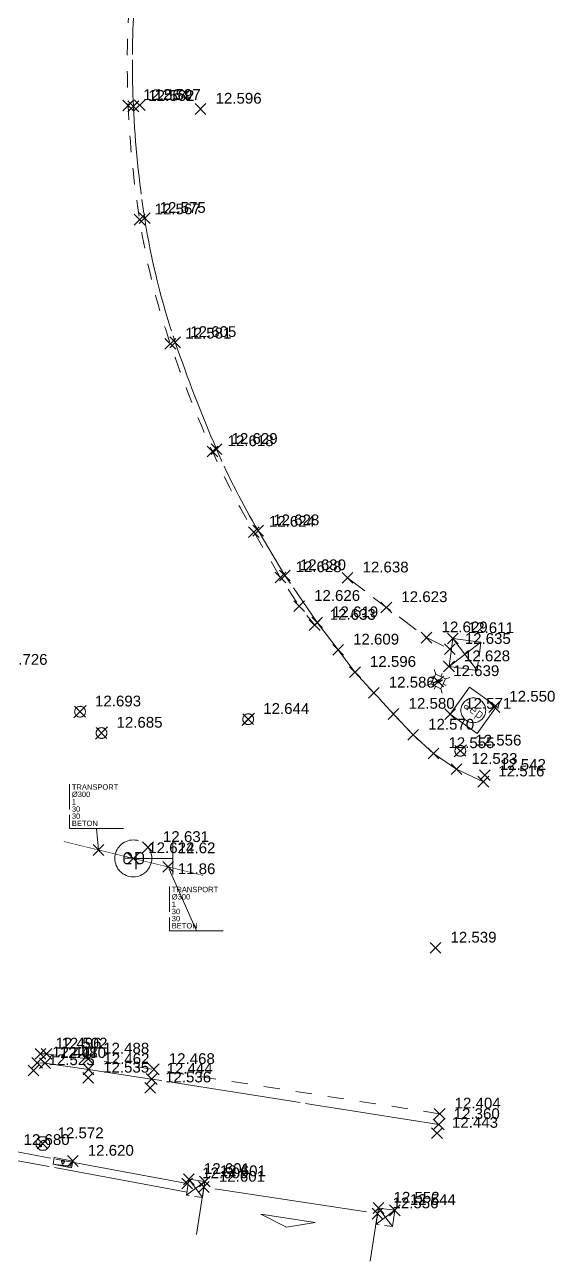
# Model space of a CAD drawing. Header units: metres. Extents: x 1224602 to 1224842, y 7187490 to 7187733.
# Drawn here: x 1224638.66 to 1224648.5, y 7187489.7 to 7187512.64 of the extents above; entities that cross this region are included whole.
import ezdxf
from ezdxf.enums import TextEntityAlignment as Align

# ---------------------------------------------------------------- set-up
doc = ezdxf.new("R2010")
doc.units = ezdxf.units.M
doc.header["$PDMODE"] = 3
doc.header["$PDSIZE"] = 0.1
for name, pattern in [('LL_0822', [2.5, 2.5, 0]), ('LL_0829', [0.6, 0.3, -0.3]), ('SL_1146', [2.5, 2.5, 0]), ('Socle_Continu', [2.5, 2.5, 0]), ('TL_1182', [0.6, 0.4, -0.2])]:
    doc.linetypes.add(name, pattern=pattern)
for name, color, linetype, lineweight in [('CLOTU_SCS', 212, 'Socle_Continu', 13), ('EAUPO_SCS', 140, 'Socle_Continu', 13), ('ELECT_SCS', 1, 'Socle_Continu', 13), ('GAZFL_SCS', 40, 'Socle_Continu', 13), ('JARDI_SCS', 82, 'Socle_Continu', 13), ('SIGTA_SCI', 7, 'Socle_Continu', 13), ('SIGTO_SCI', 255, 'Socle_Continu', 13), ('TELEC_SCS', 3, 'Socle_Continu', 13), ('VOIRI_SCS', 7, 'Socle_Continu', 13)]:
    doc.layers.add(name, color=color, linetype=linetype, lineweight=lineweight)
for name, color, linetype, lineweight, true_color in [('EAUPL_PSI', 5, 'Socle_Continu', 13, 0x0000ff), ('EAUPL_SCI', 5, 'Socle_Continu', 13, 0x0000ff), ('EAUPL_SCS', 5, 'Socle_Continu', 13, 0x0000ff), ('EAUPL_SCT', 5, 'Socle_Continu', 13, 0x0000ff)]:
    doc.layers.add(name, color=color, linetype=linetype, lineweight=lineweight, true_color=true_color)
doc.styles.add('Reseaux', font='arial.ttf')
doc.styles.get("Standard").update_dxf_attribs({"font": 'arial.ttf'})
doc.linetypes.add('BL_0101', pattern='A,3,-0.2,0.2,-0.381,["ep",Standard,S=0.254,R=0,X=-0.2,Y=-0.1],-0.381,0.2,-0.2', length=4.562)

# ---------------------------------------------------------------- blocks, each defined once
blk = doc.blocks.new('YP_1521')
at = {"layer": 'SIGTO_SCI', "color": 7, "linetype": 'Socle_Continu'}
blk.add_point((0, 0), dxfattribs=at)
at = {"layer": 'SIGTA_SCI', "linetype": 'Socle_Continu'}
blk.add_attdef('ALT', (0.278, 0.099), '', height=0.2, dxfattribs=at)
at = {"layer": 'SIGTA_SCI', "linetype": 'Socle_Continu', "flags": 9}
blk.add_attdef('CALQUE_ALT', (1.69, -1.18), '', height=0.2, dxfattribs=at)
at = {"layer": 'SIGTO_SCI', "linetype": 'Socle_Continu', "flags": 9}
for tag, p in [('ID', (1.69, 0.105)), ('NATURE', (1.69, -0.216)), ('FAMILLE', (1.69, -0.538)), ('CALQUE', (1.69, -0.859)), ('PCRS', (1.69, -1.823))]:
    blk.add_attdef(tag, p, '', height=0.2, dxfattribs=at)
blk = doc.blocks.new('AP_0001')
at = {"layer": 'EAUPO_SCS', "linetype": 'Socle_Continu'}
blk.add_line((0.113, 0.113), (-0.113, -0.113), dxfattribs=at)
blk.add_circle((0, 0), 0.1, dxfattribs=at)
at = {"layer": 'EAUPO_SCS', "linetype": 'Socle_Continu', "flags": 9}
for tag, p in [('ID', (0.809, 0.507)), ('NATURE', (0.809, 0.186)), ('FAMILLE', (0.809, -0.135)), ('CALQUE', (0.809, -0.456)), ('PCRS', (0.809, -0.778))]:
    blk.add_attdef(tag, p, '', height=0.2, dxfattribs=at)
blk = doc.blocks.new('SP_1162')
at = {"layer": 'CLOTU_SCS', "linetype": 'Socle_Continu'}
for p, q in [((0, 0), (1, 1)), ((0, 1), (1, 0))]:
    blk.add_line(p, q, dxfattribs=at)
at = {"layer": 'CLOTU_SCS', "linetype": 'Socle_Continu', "flags": 128}
blk.add_lwpolyline([(1, 0), (0, 0), (0, 1), (1, 1)], close=True, dxfattribs=at)
at = {"layer": 'CLOTU_SCS', "linetype": 'Socle_Continu', "flags": 9}
for tag, p in [('ID', (1.089, 0.299)), ('NATURE', (1.089, -0.022)), ('FAMILLE', (1.089, -0.344)), ('CALQUE', (1.089, -0.665)), ('PCRS', (1.089, -0.986))]:
    blk.add_attdef(tag, p, '', height=0.2, dxfattribs=at)
blk = doc.blocks.new('SP_1161')
at = {"layer": 'CLOTU_SCS', "linetype": 'Socle_Continu'}
for p, q in [((0, 0), (0, 0.2745)), ((1, 0.2745), (1, 0)), ((0.5, 0.1545), (0.3438, 0.103)), ((0.6563, 0.103), (0.5, 0.1545)), ((0.3438, 0.103), (0.6563, 0.103)), ((0.0625, 0), (0.9375, 0))]:
    blk.add_line(p, q, dxfattribs=at)
at = {"layer": 'CLOTU_SCS', "linetype": 'Socle_Continu', "flags": 9}
for tag, p in [('ID', (1.3598, 0.3853)), ('NATURE', (1.3598, 0.0641)), ('FAMILLE', (1.3598, -0.2572)), ('CALQUE', (1.3598, -0.5785)), ('PCRS', (1.3598, -0.8998))]:
    blk.add_attdef(tag, p, '', height=0.2, dxfattribs=at)
blk = doc.blocks.new('IP_0641')
at = {"layer": 'TELEC_SCS', "linetype": 'Socle_Continu'}
h = blk.add_hatch(color=256, dxfattribs=at)
edge = h.paths.add_edge_path()
edge.add_ellipse((0.09, 0.082), major_axis=(0.0254, 0.0254), ratio=1, start_angle=269.1533, end_angle=449.1533, ccw=False)
edge.add_ellipse((0.09, 0.082), major_axis=(0.0254, 0.0254), ratio=1, start_angle=89.1533, end_angle=269.1533, ccw=False)
h = blk.add_hatch(color=256, dxfattribs=at)
edge = h.paths.add_edge_path()
edge.add_ellipse((-0.074, -0.082), major_axis=(0.0254, 0.0254), ratio=1, start_angle=269.0978, end_angle=449.0978, ccw=False)
edge.add_ellipse((-0.074, -0.082), major_axis=(0.0254, 0.0254), ratio=1, start_angle=89.0978, end_angle=269.0978, ccw=False)
at = {"layer": 'TELEC_SCS', "linetype": 'Socle_Continu', "flags": 128}
blk.add_lwpolyline([(0.109, -0.25), (0.257, -0.102), (0.257, 0.102), (0.109, 0.25), (-0.094, 0.25), (-0.243, 0.102), (-0.243, -0.102), (-0.094, -0.25)], close=True, dxfattribs=at)
at = {"layer": 'TELEC_SCS', "linetype": 'Socle_Continu'}
for points in [[(0.09, 0.118, 0.04668), (0.058, 0.121, 0.098491), (-0.007, 0.108, 0.098491), (-0.063, 0.071, 0.098491), (-0.1, 0.015, 0.098491), (-0.113, -0.05, 0.04668), (-0.11, -0.082, 0.098491)], [(0.065, 0.108, 0.003694), (0.065, 0.107, 0.098491), (0.057, 0.096, 0.098491), (0.054, 0.082, 0.098491), (0.057, 0.068, 0.098491), (0.065, 0.057, 0.098491), (0.076, 0.049, 0.098491), (0.09, 0.046, 0.098491), (0.104, 0.049, 0.094763), (0.115, 0.056, 0.098491)], [(0.115, 0.056, 0.003694), (0.115, 0.057, 0.098491), (0.123, 0.068, 0.098491), (0.126, 0.082, 0.098491), (0.123, 0.096, 0.098491), (0.115, 0.107, 0.098491), (0.104, 0.115, 0.098491), (0.09, 0.118, 0.098491), (0.076, 0.115, 0.094763), (0.065, 0.108, 0.098491)], [(-0.099, -0.056, 0.003937), (-0.1, -0.057, 0.098491), (-0.107, -0.068, 0.098491), (-0.11, -0.082, 0.098491), (-0.107, -0.096, 0.098491), (-0.1, -0.107, 0.098491), (-0.088, -0.115, 0.098491), (-0.074, -0.118, 0.098491), (-0.06, -0.115, 0.094518), (-0.049, -0.108, 0.098491)], [(-0.049, -0.108, 0.003937), (-0.049, -0.107, 0.098491), (-0.041, -0.096, 0.098491), (-0.038, -0.082, 0.098491), (-0.041, -0.068, 0.098491), (-0.049, -0.057, 0.098491), (-0.06, -0.049, 0.098491), (-0.074, -0.046, 0.098491), (-0.088, -0.049, 0.094518), (-0.099, -0.056, 0.098491)]]:
    blk.add_lwpolyline(points, format="xyb", dxfattribs=at)
at = {"layer": 'TELEC_SCS', "linetype": 'Socle_Continu', "flags": 9}
for tag, p in [('ID', (0.795, 0.57)), ('NATURE', (0.795, 0.248)), ('FAMILLE', (0.795, -0.073)), ('CALQUE', (0.795, -0.394)), ('PCRS', (0.795, -0.715))]:
    blk.add_attdef(tag, p, '', height=0.2, dxfattribs=at)
blk = doc.blocks.new('FP_0402')
at = {"layer": 'ELECT_SCS', "color": 193, "linetype": 'Socle_Continu'}
for p, q in [((-0.325, 0.325), (-0.203, 0.203)), ((0, 0.203), (0, 0.325)), ((0.203, 0.203), (0.325, 0.325)), ((-0.203, 0), (-0.325, 0)), ((-0.203, -0.203), (-0.325, -0.325)), ((0, -0.203), (0, -0.325)), ((0.203, 0), (0.325, 0)), ((0.325, -0.325), (0.203, -0.203))]:
    blk.add_line(p, q, dxfattribs=at)
at = {"layer": 'ELECT_SCS', "color": 193, "linetype": 'Socle_Continu', "flags": 128}
blk.add_lwpolyline([(0.203, 0.203), (-0.203, 0.203), (-0.203, -0.203), (0.203, -0.203)], close=True, dxfattribs=at)
at = {"layer": 'ELECT_SCS', "linetype": 'Socle_Continu', "flags": 128}
blk.add_lwpolyline([(-0.119, -0.115), (-0.014, 0.066), (0.015, 0.019), (0.115, 0.117), (0.012, -0.071), (-0.016, -0.017), (-0.119, -0.115)], dxfattribs=at)
at = {"layer": 'ELECT_SCS', "linetype": 'Socle_Continu', "flags": 9}
for tag, p in [('ID', (0.819, 0.562)), ('NATURE', (0.819, 0.241)), ('FAMILLE', (0.819, -0.081)), ('CALQUE', (0.819, -0.402)), ('PCRS', (0.819, -0.723))]:
    blk.add_attdef(tag, p, '', height=0.2, dxfattribs=at)
blk = doc.blocks.new('BP_0081')
at = {"layer": 'EAUPL_SCS', "linetype": 'Socle_Continu', "const_width": 0.0333, "flags": 128}
for points in [[(-0.051, -0.144), (-0.176, -0.144, -0.424), (-0.251, -0.069), (-0.251, 0.056, -0.997785), (-0.051, 0.056), (-0.051, 0.006), (-0.226, 0.006)], [(0.073, -0.295), (0.073, 0.156), (0.186, 0.156, -0.410802), (0.273, 0.068), (0.273, -0.062, -0.396178), (0.186, -0.144), (0.098, -0.144)]]:
    blk.add_lwpolyline(points, format="xyb", dxfattribs=at)
at = {"layer": 'EAUPL_SCS', "linetype": 'Socle_Continu'}
blk.add_circle((0, 0), 0.5, dxfattribs=at)
at = {"layer": 'EAUPL_SCS', "linetype": 'Socle_Continu', "flags": 9}
for tag, p in [('ID', (0.931, 0.67)), ('NATURE', (0.931, 0.348)), ('FAMILLE', (0.931, 0.027)), ('CALQUE', (0.931, -0.294)), ('PCRS', (0.931, -0.615)), ('TYPE', (0.931, -0.937))]:
    blk.add_attdef(tag, p, '', height=0.2, dxfattribs=at)
blk = doc.blocks.new('AP_0003')
at = {"layer": 'EAUPO_SCS', "linetype": 'Socle_Continu', "flags": 128}
blk.add_lwpolyline([(0, 0.613), (0.613, 0.614), (0.613, 0), (0, 0)], close=True, dxfattribs=at)
at = {"layer": 'EAUPO_SCS', "linetype": 'Socle_Continu', "const_width": 0.0132, "flags": 128}
for points in [[(0.173, 0.366, -0.408207), (0.207, 0.331), (0.207, 0.247), (0.158, 0.247, -1.002527), (0.158, 0.307)], [(0.346, 0.247), (0.297, 0.247, -0.408864), (0.267, 0.277), (0.267, 0.327, -0.99952), (0.346, 0.327), (0.346, 0.307), (0.267, 0.307)], [(0.405, 0.188), (0.405, 0.366), (0.45, 0.366, -0.410969), (0.485, 0.331), (0.485, 0.282, -0.406349), (0.45, 0.247), (0.405, 0.247)]]:
    blk.add_lwpolyline(points, format="xyb", dxfattribs=at)
for points in [[(0.138, 0.366), (0.173, 0.366)], [(0.207, 0.307), (0.158, 0.307)]]:
    blk.add_lwpolyline(points, dxfattribs=at)
at = {"layer": 'EAUPO_SCS', "linetype": 'Socle_Continu'}
blk.add_circle((0.306, 0.307), 0.23, dxfattribs=at)
at = {"layer": 'EAUPO_SCS', "linetype": 'Socle_Continu', "flags": 9}
for tag, p in [('ID', (1.059, 1.029)), ('NATURE', (1.059, 0.708)), ('FAMILLE', (1.059, 0.387)), ('CALQUE', (1.059, 0.066)), ('PCRS', (1.059, -0.256)), ('TYPE', (1.059, -0.577))]:
    blk.add_attdef(tag, p, '', height=0.2, dxfattribs=at)
blk = doc.blocks.new('JP_0703')
at = {"layer": 'GAZFL_SCS', "linetype": 'Socle_Continu'}
blk.add_hatch(color=256, dxfattribs=at).paths.add_polyline_path([(0, 0), (0, 0.359), (1, 0.359), (0.088, 0.3)])
h = blk.add_hatch(color=256, dxfattribs=at)
edge = h.paths.add_edge_path()
edge.add_line((0.505, 0.179), (0.471, 0.106))
edge.add_line((0.471, 0.106), (0.471, 0.096))
edge.add_ellipse((0.505, 0.099), major_axis=(-0.0336, 0), ratio=0.758629, start_angle=5.44598, end_angle=174.55402)
edge.add_line((0.538, 0.096), (0.538, 0.106))
edge.add_line((0.538, 0.106), (0.505, 0.179))
at = {"layer": 'GAZFL_SCS', "linetype": 'Socle_Continu', "flags": 128}
blk.add_lwpolyline([(0, 0.359), (0, 0), (1, 0), (1, 0.359)], close=True, dxfattribs=at)
at = {"layer": 'GAZFL_SCS', "linetype": 'Socle_Continu'}
blk.add_lwpolyline([(0, 0), (0, 0.359), (1, 0.359), (0.088, 0.3)], close=True, dxfattribs=at)
blk.add_lwpolyline([(0.578, 0.106), (0.578, 0.124), (0.505, 0.281), (0.432, 0.124), (0.432, 0.106, 0.066358), (0.436, 0.095, 0.1059), (0.452, 0.076, 0.086348), (0.476, 0.064, 0.076263), (0.505, 0.059, 0.076263), (0.534, 0.064, 0.086348), (0.557, 0.076, 0.1059), (0.574, 0.095, 0.066358)], format="xyb", close=True, dxfattribs=at)
at = {"layer": 'GAZFL_SCS', "linetype": 'Socle_Continu', "flags": 9}
for tag, p in [('ID', (1.013, 0.696)), ('NATURE', (1.013, 0.374)), ('FAMILLE', (1.013, 0.053)), ('CALQUE', (1.013, -0.268)), ('PCRS', (1.013, -0.589))]:
    blk.add_attdef(tag, p, '', height=0.2, dxfattribs=at)
blk = doc.blocks.new('*U53')
at = {"layer": 'EAUPL_SCI', "linetype": 'Socle_Continu'}
blk.add_line((-0.078, 0.801), (0, 0), dxfattribs=at)
at = {"layer": 'EAUPL_SCI', "linetype": 'Socle_Continu', "flags": 128}
blk.add_lwpolyline([(0.922, 0.801), (-1.078, 0.801), (-1.078, 2.44)], dxfattribs=at)
at = {"layer": 'EAUPL_SCI', "linetype": 'Socle_Continu'}
blk.add_point((0, 0), dxfattribs=at)
for tag, p in [('TYPE', (-0.989, 2.235)), ('DIAM', (-0.989, 1.965)), ('NBR', (-0.989, 1.686)), ('LARG', (-0.989, 1.42)), ('HAUT', (-0.989, 1.155)), ('MATER', (-0.989, 0.889))]:
    blk.add_attdef(tag, p, '', height=0.2, dxfattribs=at)
at = {"layer": 'EAUPL_SCI', "linetype": 'Socle_Continu', "flags": 9}
for tag, p in [('ID', (2.47, 1.418)), ('NATURE', (2.47, 1.097)), ('FAMILLE', (2.47, 0.776)), ('CALQUE', (2.47, 0.454))]:
    blk.add_attdef(tag, p, '', height=0.2, dxfattribs=at)
blk = doc.blocks.new('*U52')
at = {"layer": 'EAUPL_PSI', "linetype": 'Socle_Continu'}
blk.add_line((0.733, 0), (0, 0), dxfattribs=at)
at = {"layer": 'EAUPL_PSI', "linetype": 'Socle_Continu', "flags": 128}
blk.add_lwpolyline([(0.733, -0.3), (0.733, 0.3)], dxfattribs=at)
at = {"layer": 'EAUPL_PSI', "linetype": 'Socle_Continu'}
blk.add_point((0, 0), dxfattribs=at)
for tag, p in [('TAMPON', (0.824, 0.196)), ('RADIER', (0.824, -0.192))]:
    blk.add_attdef(tag, text='', height=0.2, dxfattribs=at).set_placement(p, align=Align.MIDDLE_LEFT)
at = {"layer": 'EAUPL_PSI', "linetype": 'Socle_Continu', "style": 'Reseaux', "flags": 9}
for tag, p in [('ID', (2.428, 0.07)), ('NATURE', (2.428, -0.251))]:
    blk.add_attdef(tag, p, '', height=0.2, dxfattribs=at)
at = {"layer": 'EAUPL_PSI', "linetype": 'Socle_Continu', "flags": 9}
for tag, p in [('FAMILLE', (2.428, -0.573)), ('CALQUE', (2.428, -0.894))]:
    blk.add_attdef(tag, p, '', height=0.2, dxfattribs=at)
blk = doc.blocks.new('*U54')
at = {"layer": 'EAUPL_SCI', "linetype": 'Socle_Continu'}
blk.add_line((1.047, -2.371), (0, 0), dxfattribs=at)
at = {"layer": 'EAUPL_SCI', "linetype": 'Socle_Continu', "flags": 128}
blk.add_lwpolyline([(2.047, -2.371), (0.047, -2.371), (0.047, -0.732)], dxfattribs=at)
at = {"layer": 'EAUPL_SCI', "linetype": 'Socle_Continu'}
blk.add_point((0, 0), dxfattribs=at)
at = {"layer": 'EAUPL_SCI', "linetype": 'Socle_Continu', "flags": 9}
for tag, p in [('ID', (2.47, 1.418)), ('NATURE', (2.47, 1.097)), ('FAMILLE', (2.47, 0.776)), ('CALQUE', (2.47, 0.454))]:
    blk.add_attdef(tag, p, '', height=0.2, dxfattribs=at)
at = {"layer": 'EAUPL_SCI', "linetype": 'Socle_Continu'}
for tag, p in [('TYPE', (0.135, -0.937)), ('DIAM', (0.135, -1.208)), ('NBR', (0.135, -1.486)), ('LARG', (0.135, -1.752)), ('HAUT', (0.135, -2.018)), ('MATER', (0.135, -2.283))]:
    blk.add_attdef(tag, p, '', height=0.2, dxfattribs=at)

msp = doc.modelspace()

# ---------------------------------------------------------------- linework, layer by layer
at = {"layer": 'CLOTU_SCS', "linetype": 'SL_1146', "flags": 128}
for points in [[(1224641.666, 7187490.978), (1224638.326, 7187491.6), (1224638.355, 7187491.757)], [(1224641.688, 7187491.136), (1224641.669, 7187491.14), (1224638.355, 7187491.757)]]:
    msp.add_lwpolyline(points, dxfattribs=at)
at = {"layer": 'EAUPL_SCT', "linetype": 'BL_0101', "const_width": 0.01, "flags": 128}
for points in [[(1224640.669, 7187497.173), (1224639.378, 7187497.487)], [(1224641.961, 7187496.858), (1224640.669, 7187497.173)]]:
    msp.add_lwpolyline(points, dxfattribs=at)
at = {"layer": 'JARDI_SCS', "linetype": 'TL_1182', "flags": 128}
msp.add_lwpolyline([(1224644.643, 7187502.38), (1224645.363, 7187501.83), (1224646.109, 7187501.269), (1224646.54, 7187501.054)], dxfattribs=at)
at = {"layer": 'VOIRI_SCS', "linetype": 'LL_0829', "flags": 128}
msp.add_lwpolyline([(1224644.078, 7187501.549), (1224644.034, 7187501.501), (1224643.744, 7187501.853), (1224643.4, 7187502.386), (1224642.906, 7187503.228, -0.027651), (1224642.139, 7187504.723, -0.022541), (1224641.356, 7187506.72, -0.043092), (1224640.786, 7187509.024, -0.028132), (1224640.574, 7187511.143, -0.024631), (1224640.583, 7187512.888), (1224641.255, 7187525.171), (1224641.628, 7187532.271), (1224641.993, 7187538.915), (1224642.31, 7187544.784, -0.030432), (1224642.672, 7187549.009, -0.025828), (1224643.388, 7187552.575, -0.008562), (1224643.682, 7187553.653), (1224645.116, 7187558.567), (1224647.474, 7187566.627), (1224649.683, 7187574.216), (1224651.163, 7187579.297), (1224651.544, 7187580.298), (1224651.945, 7187581.288), (1224652.158, 7187581.776), (1224652.383, 7187582.258), (1224652.622, 7187582.733), (1224652.877, 7187583.198), (1224653.155, 7187583.661), (1224653.451, 7187584.114), (1224653.761, 7187584.558), (1224654.086, 7187584.992), (1224654.422, 7187585.419), (1224654.768, 7187585.838), (1224655.48, 7187586.655), (1224655.822, 7187587.022), (1224656.176, 7187587.378), (1224656.54, 7187587.723), (1224656.915, 7187588.057), (1224657.299, 7187588.382), (1224657.693, 7187588.696), (1224658.094, 7187589), (1224658.137, 7187589.031), (1224658.504, 7187589.294), (1224658.92, 7187589.578), (1224659.345, 7187589.85), (1224659.777, 7187590.11), (1224660.215, 7187590.357), (1224660.662, 7187590.589), (1224661.115, 7187590.806), (1224661.575, 7187591.007), (1224662.041, 7187591.191), (1224662.539, 7187591.367), (1224662.704, 7187591.423), (1224663.372, 7187591.642), (1224664.291, 7187591.936), (1224664.586, 7187592.025), (1224665.2, 7187592.193), (1224665.821, 7187592.332), (1224666.454, 7187592.435), (1224667.092, 7187592.512), (1224667.407, 7187592.545), (1224667.731, 7187592.577), (1224668.371, 7187592.63), (1224669.161, 7187592.668), (1224669.953, 7187592.689), (1224673.106, 7187592.813), (1224674.4, 7187592.888), (1224680.497, 7187593.17), (1224681.064, 7187593.191), (1224682.086, 7187593.241), (1224682.09, 7187593.323), (1224684.143, 7187593.419), (1224685.151, 7187593.466), (1224697.274, 7187593.986), (1224699.248, 7187594.079), (1224702.348, 7187594.199), (1224703.565, 7187594.262), (1224708.929, 7187594.505), (1224709.755, 7187594.546), (1224709.931, 7187594.717)], format="xyb", dxfattribs=at)
at = {"layer": 'VOIRI_SCS', "linetype": 'LL_0822', "flags": 128}
msp.add_lwpolyline([(1224647.162, 7187498.596), (1224646.663, 7187498.828), (1224646.236, 7187499.121), (1224645.86, 7187499.464), (1224645.497, 7187499.852), (1224645.129, 7187500.244), (1224644.781, 7187500.628), (1224644.467, 7187501.042), (1224644.078, 7187501.549), (1224643.481, 7187502.422), (1224642.986, 7187503.255, -0.032483), (1224642.213, 7187504.765, -0.019871), (1224641.447, 7187506.749, -0.04358), (1224640.88, 7187509.051, -0.026917), (1224640.67, 7187511.128, -0.025481), (1224640.678, 7187512.874), (1224641.356, 7187525.176), (1224641.741, 7187532.291), (1224642.087, 7187538.898), (1224642.402, 7187544.764, -0.039951), (1224642.76, 7187548.994, -0.018811), (1224643.494, 7187552.584, -0.010668), (1224643.773, 7187553.63), (1224645.203, 7187558.561), (1224647.561, 7187566.605), (1224649.777, 7187574.205), (1224651.248, 7187579.269), (1224651.634, 7187580.271), (1224652.039, 7187581.263), (1224652.253, 7187581.752), (1224652.479, 7187582.236), (1224652.718, 7187582.712), (1224652.956, 7187583.152), (1224652.972, 7187583.181), (1224653.244, 7187583.64), (1224653.532, 7187584.09), (1224653.836, 7187584.531), (1224654.154, 7187584.962), (1224654.485, 7187585.384), (1224654.828, 7187585.797), (1224655.182, 7187586.2), (1224655.546, 7187586.594), (1224655.895, 7187586.954), (1224656.251, 7187587.305), (1224656.614, 7187587.648), (1224656.986, 7187587.982), (1224657.366, 7187588.307), (1224657.754, 7187588.622), (1224658.151, 7187588.927), (1224658.197, 7187588.962), (1224658.556, 7187589.223), (1224658.969, 7187589.508), (1224659.39, 7187589.781), (1224659.819, 7187590.042), (1224660.256, 7187590.289), (1224660.7, 7187590.521), (1224661.151, 7187590.738), (1224661.609, 7187590.938), (1224662.075, 7187591.121), (1224662.582, 7187591.298), (1224662.716, 7187591.341), (1224663.04, 7187591.442), (1224663.364, 7187591.542), (1224664.326, 7187591.854), (1224664.601, 7187591.939), (1224665.228, 7187592.111), (1224665.862, 7187592.253), (1224666.486, 7187592.358), (1224667.114, 7187592.434), (1224667.424, 7187592.462), (1224667.745, 7187592.485), (1224668.377, 7187592.52), (1224669.954, 7187592.588), (1224673.122, 7187592.741), (1224674.389, 7187592.78), (1224680.515, 7187593.068), (1224680.849, 7187593.082), (1224681.068, 7187593.105), (1224682.101, 7187593.145), (1224683.879, 7187593.218), (1224685.161, 7187593.277), (1224697.286, 7187593.798), (1224699.182, 7187593.881)], format="xyb", dxfattribs=at)
msp.add_lwpolyline([(1224646.334, 7187492.238), (1224641.009, 7187493.08), (1224639.836, 7187493.259), (1224639.03, 7187493.373), (1224638.885, 7187493.381)], dxfattribs=at)
at = {"layer": 'VOIRI_SCS', "linetype": 'LL_0829', "flags": 128}
msp.add_lwpolyline([(1224646.351, 7187492.435), (1224641.049, 7187493.259), (1224639.832, 7187493.453), (1224639.057, 7187493.546), (1224638.947, 7187493.546)], dxfattribs=at)

# ---------------------------------------------------------------- block references
at = {"layer": 'CLOTU_SCS', "color": 6, "linetype": 'Socle_Continu'}
for p, xscale, yscale, rotation in [((1224646.596, 7187501.254), 0.5265136520148475, 0.5265136520148475, 262.2472385504766), ((1224641.996, 7187491.177), 0.2988455475124139, 0.2988455475124139, 171.8495894922604), ((1224645.519, 7187490.644), 0.3048959034356008, 0.3048959034356008, 171.939898265865)]:
    msp.add_blockref('SP_1162', p, dxfattribs=dict(at, xscale=xscale, yscale=yscale, rotation=rotation))
at = {"layer": 'CLOTU_SCS', "linetype": 'Socle_Continu', "xscale": 3.256639015204896, "yscale": 3.256639015204896, "rotation": 171.2735487849108}
msp.add_blockref('SP_1161', (1224645.198, 7187490.582), dxfattribs=at)
at = {"layer": 'EAUPL_PSI', "linetype": 'Socle_Continu'}
msp.add_blockref('*U52', (1224640.669, 7187497.173), dxfattribs=at).add_auto_attribs({'TAMPON': '12.62', 'RADIER': '11.86'})
at = {"layer": 'EAUPL_SCI', "linetype": 'Socle_Continu', "xscale": 0.5, "yscale": 0.5, "zscale": 0.5}
for name, p in [('*U53', (1224640.024, 7187497.33)), ('*U54', (1224641.315, 7187497.015))]:
    msp.add_blockref(name, p, dxfattribs=at).add_auto_attribs({'TYPE': 'TRANSPORT', 'DIAM': 'Ø300', 'NBR': '1', 'LARG': '30', 'HAUT': '30', 'MATER': 'BETON'})
at = {"layer": 'EAUPL_SCS', "linetype": 'Socle_Continu', "xscale": 0.6848278066547465, "yscale": 0.6848278066547465, "zscale": 0.6848278066547465}
msp.add_blockref('BP_0081', (1224640.669, 7187497.173), dxfattribs=at)
at = {"layer": 'EAUPO_SCS', "linetype": 'Socle_Continu', "rotation": 324.1502434263771}
msp.add_blockref('AP_0003', (1224646.548, 7187499.851), dxfattribs=at)
at = {"layer": 'EAUPO_SCS', "linetype": 'Socle_Continu'}
for p in [(1224639.681, 7187499.895), (1224642.801, 7187499.755), (1224640.079, 7187499.499), (1224646.735, 7187499.168)]:
    msp.add_blockref('AP_0001', p, dxfattribs=at)
at = {"layer": 'ELECT_SCS', "linetype": 'Socle_Continu', "xscale": 0.5, "yscale": 0.5, "rotation": 333.4039686922735}
msp.add_blockref('FP_0402', (1224646.325, 7187500.457), dxfattribs=at)
at = {"layer": 'GAZFL_SCS', "linetype": 'Socle_Continu', "xscale": 0.3500000483419123, "yscale": 0.3500000483419123, "zscale": 0.3500000483419123, "rotation": 169.4496258948425}
msp.add_blockref('JP_0703', (1224639.547, 7187491.558), dxfattribs=at)
at = {"layer": 'SIGTO_SCI', "linetype": 'Socle_Continu'}
ref = msp.add_blockref('YP_1521', (1224640.574, 7187511.143), dxfattribs=at)
ref.add_attrib('ALT', '12.564', (1224640.851, 7187511.242), dxfattribs={"layer": 'SIGTA_SCI', "linetype": 'Socle_Continu', "height": 0.2})
ref = msp.add_blockref('YP_1521', (1224640.67, 7187511.128), dxfattribs=at)
ref.add_attrib('ALT', '12.562', (1224640.948, 7187511.227), dxfattribs={"layer": 'SIGTA_SCI', "linetype": 'Socle_Continu', "height": 0.2})
ref = msp.add_blockref('YP_1521', (1224640.787, 7187511.147), dxfattribs=at)
ref.add_attrib('ALT', '12.597', (1224641.065, 7187511.246), dxfattribs={"layer": 'SIGTA_SCI', "linetype": 'Socle_Continu', "height": 0.2})
ref = msp.add_blockref('YP_1521', (1224641.917, 7187511.078), dxfattribs=at)
ref.add_attrib('ALT', '12.596', (1224642.195, 7187511.177), dxfattribs={"layer": 'SIGTA_SCI', "linetype": 'Socle_Continu', "height": 0.2})
ref = msp.add_blockref('YP_1521', (1224640.786, 7187509.024), dxfattribs=at)
ref.add_attrib('ALT', '12.567', (1224641.064, 7187509.123), dxfattribs={"layer": 'SIGTA_SCI', "linetype": 'Socle_Continu', "height": 0.2})
ref = msp.add_blockref('YP_1521', (1224640.88, 7187509.051), dxfattribs=at)
ref.add_attrib('ALT', '12.575', (1224641.158, 7187509.15), dxfattribs={"layer": 'SIGTA_SCI', "linetype": 'Socle_Continu', "height": 0.2})
ref = msp.add_blockref('YP_1521', (1224641.356, 7187506.72), dxfattribs=at)
ref.add_attrib('ALT', '12.581', (1224641.634, 7187506.819), dxfattribs={"layer": 'SIGTA_SCI', "linetype": 'Socle_Continu', "height": 0.2})
ref = msp.add_blockref('YP_1521', (1224641.447, 7187506.749), dxfattribs=at)
ref.add_attrib('ALT', '12.605', (1224641.725, 7187506.847), dxfattribs={"layer": 'SIGTA_SCI', "linetype": 'Socle_Continu', "height": 0.2})
ref = msp.add_blockref('YP_1521', (1224642.213, 7187504.765), dxfattribs=at)
ref.add_attrib('ALT', '12.629', (1224642.491, 7187504.864), dxfattribs={"layer": 'SIGTA_SCI', "linetype": 'Socle_Continu', "height": 0.2})
ref = msp.add_blockref('YP_1521', (1224642.139, 7187504.723), dxfattribs=at)
ref.add_attrib('ALT', '12.618', (1224642.417, 7187504.822), dxfattribs={"layer": 'SIGTA_SCI', "linetype": 'Socle_Continu', "height": 0.2})
ref = msp.add_blockref('YP_1521', (1224642.906, 7187503.228), dxfattribs=at)
ref.add_attrib('ALT', '12.624', (1224643.184, 7187503.327), dxfattribs={"layer": 'SIGTA_SCI', "linetype": 'Socle_Continu', "height": 0.2})
ref = msp.add_blockref('YP_1521', (1224642.986, 7187503.255), dxfattribs=at)
ref.add_attrib('ALT', '12.628', (1224643.264, 7187503.354), dxfattribs={"layer": 'SIGTA_SCI', "linetype": 'Socle_Continu', "height": 0.2})
ref = msp.add_blockref('YP_1521', (1224643.4, 7187502.386), dxfattribs=at)
ref.add_attrib('ALT', '12.628', (1224643.678, 7187502.484), dxfattribs={"layer": 'SIGTA_SCI', "linetype": 'Socle_Continu', "height": 0.2})
ref = msp.add_blockref('YP_1521', (1224643.481, 7187502.422), dxfattribs=at)
ref.add_attrib('ALT', '12.630', (1224643.759, 7187502.521), dxfattribs={"layer": 'SIGTA_SCI', "linetype": 'Socle_Continu', "height": 0.2})
ref = msp.add_blockref('YP_1521', (1224644.643, 7187502.38), dxfattribs=at)
ref.add_attrib('ALT', '12.638', (1224644.921, 7187502.479), dxfattribs={"layer": 'SIGTA_SCI', "linetype": 'Socle_Continu', "height": 0.2})
ref = msp.add_blockref('YP_1521', (1224643.744, 7187501.853), dxfattribs=at)
ref.add_attrib('ALT', '12.626', (1224644.022, 7187501.951), dxfattribs={"layer": 'SIGTA_SCI', "linetype": 'Socle_Continu', "height": 0.2})
ref = msp.add_blockref('YP_1521', (1224645.363, 7187501.83), dxfattribs=at)
ref.add_attrib('ALT', '12.623', (1224645.641, 7187501.929), dxfattribs={"layer": 'SIGTA_SCI', "linetype": 'Socle_Continu', "height": 0.2})
ref = msp.add_blockref('YP_1521', (1224644.078, 7187501.549), dxfattribs=at)
ref.add_attrib('ALT', '12.619', (1224644.356, 7187501.648), dxfattribs={"layer": 'SIGTA_SCI', "linetype": 'Socle_Continu', "height": 0.2})
ref = msp.add_blockref('YP_1521', (1224644.034, 7187501.501), dxfattribs=at)
ref.add_attrib('ALT', '12.633', (1224644.312, 7187501.6), dxfattribs={"layer": 'SIGTA_SCI', "linetype": 'Socle_Continu', "height": 0.2})
ref = msp.add_blockref('YP_1521', (1224646.109, 7187501.269), dxfattribs=at)
ref.add_attrib('ALT', '12.629', (1224646.387, 7187501.368), dxfattribs={"layer": 'SIGTA_SCI', "linetype": 'Socle_Continu', "height": 0.2})
ref = msp.add_blockref('YP_1521', (1224646.596, 7187501.254), dxfattribs=at)
ref.add_attrib('ALT', '12.611', (1224646.874, 7187501.353), dxfattribs={"layer": 'SIGTA_SCI', "linetype": 'Socle_Continu', "height": 0.2})
ref = msp.add_blockref('YP_1521', (1224644.467, 7187501.042), dxfattribs=at)
ref.add_attrib('ALT', '12.609', (1224644.745, 7187501.141), dxfattribs={"layer": 'SIGTA_SCI', "linetype": 'Socle_Continu', "height": 0.2})
ref = msp.add_blockref('YP_1521', (1224646.54, 7187501.054), dxfattribs=at)
ref.add_attrib('ALT', '12.635', (1224646.817, 7187501.153), dxfattribs={"layer": 'SIGTA_SCI', "linetype": 'Socle_Continu', "height": 0.2})
ref = msp.add_blockref('YP_1521', (1224637.946, 7187500.666), dxfattribs=at)
ref.add_attrib('ALT', '12.726', (1224638.224, 7187500.765), dxfattribs={"layer": 'SIGTA_SCI', "linetype": 'Socle_Continu', "height": 0.2})
ref = msp.add_blockref('YP_1521', (1224644.781, 7187500.628), dxfattribs=at)
ref.add_attrib('ALT', '12.596', (1224645.059, 7187500.727), dxfattribs={"layer": 'SIGTA_SCI', "linetype": 'Socle_Continu', "height": 0.2})
ref = msp.add_blockref('YP_1521', (1224646.525, 7187500.732), dxfattribs=at)
ref.add_attrib('ALT', '12.628', (1224646.803, 7187500.831), dxfattribs={"layer": 'SIGTA_SCI', "linetype": 'Socle_Continu', "height": 0.2})
ref = msp.add_blockref('YP_1521', (1224646.325, 7187500.457), dxfattribs=at)
ref.add_attrib('ALT', '12.639', (1224646.603, 7187500.556), dxfattribs={"layer": 'SIGTA_SCI', "linetype": 'Socle_Continu', "height": 0.2})
ref = msp.add_blockref('YP_1521', (1224645.129, 7187500.244), dxfattribs=at)
ref.add_attrib('ALT', '12.586', (1224645.407, 7187500.342), dxfattribs={"layer": 'SIGTA_SCI', "linetype": 'Socle_Continu', "height": 0.2})
ref = msp.add_blockref('YP_1521', (1224647.366, 7187499.983), dxfattribs=at)
ref.add_attrib('ALT', '12.550', (1224647.644, 7187500.082), dxfattribs={"layer": 'SIGTA_SCI', "linetype": 'Socle_Continu', "height": 0.2})
ref = msp.add_blockref('YP_1521', (1224639.681, 7187499.895), dxfattribs=at)
ref.add_attrib('ALT', '12.693', (1224639.959, 7187499.993), dxfattribs={"layer": 'SIGTA_SCI', "linetype": 'Socle_Continu', "height": 0.2})
ref = msp.add_blockref('YP_1521', (1224642.801, 7187499.755), dxfattribs=at)
ref.add_attrib('ALT', '12.644', (1224643.079, 7187499.854), dxfattribs={"layer": 'SIGTA_SCI', "linetype": 'Socle_Continu', "height": 0.2})
ref = msp.add_blockref('YP_1521', (1224645.497, 7187499.852), dxfattribs=at)
ref.add_attrib('ALT', '12.580', (1224645.775, 7187499.95), dxfattribs={"layer": 'SIGTA_SCI', "linetype": 'Socle_Continu', "height": 0.2})
ref = msp.add_blockref('YP_1521', (1224646.548, 7187499.851), dxfattribs=at)
ref.add_attrib('ALT', '12.571', (1224646.826, 7187499.95), dxfattribs={"layer": 'SIGTA_SCI', "linetype": 'Socle_Continu', "height": 0.2})
ref = msp.add_blockref('YP_1521', (1224640.079, 7187499.499), dxfattribs=at)
ref.add_attrib('ALT', '12.685', (1224640.357, 7187499.598), dxfattribs={"layer": 'SIGTA_SCI', "linetype": 'Socle_Continu', "height": 0.2})
ref = msp.add_blockref('YP_1521', (1224645.86, 7187499.464), dxfattribs=at)
ref.add_attrib('ALT', '12.570', (1224646.138, 7187499.563), dxfattribs={"layer": 'SIGTA_SCI', "linetype": 'Socle_Continu', "height": 0.2})
ref = msp.add_blockref('YP_1521', (1224646.236, 7187499.121), dxfattribs=at)
ref.add_attrib('ALT', '12.555', (1224646.514, 7187499.219), dxfattribs={"layer": 'SIGTA_SCI', "linetype": 'Socle_Continu', "height": 0.2})
ref = msp.add_blockref('YP_1521', (1224646.735, 7187499.168), dxfattribs=at)
ref.add_attrib('ALT', '12.556', (1224647.013, 7187499.267), dxfattribs={"layer": 'SIGTA_SCI', "linetype": 'Socle_Continu', "height": 0.2})
ref = msp.add_blockref('YP_1521', (1224646.663, 7187498.828), dxfattribs=at)
ref.add_attrib('ALT', '12.533', (1224646.941, 7187498.927), dxfattribs={"layer": 'SIGTA_SCI', "linetype": 'Socle_Continu', "height": 0.2})
ref = msp.add_blockref('YP_1521', (1224647.162, 7187498.596), dxfattribs=at)
ref.add_attrib('ALT', '12.516', (1224647.44, 7187498.695), dxfattribs={"layer": 'SIGTA_SCI', "linetype": 'Socle_Continu', "height": 0.2})
ref = msp.add_blockref('YP_1521', (1224647.19, 7187498.717), dxfattribs=at)
ref.add_attrib('ALT', '12.542', (1224647.468, 7187498.816), dxfattribs={"layer": 'SIGTA_SCI', "linetype": 'Socle_Continu', "height": 0.2})
ref = msp.add_blockref('YP_1521', (1224640.669, 7187497.173), dxfattribs=at)
ref.add_attrib('ALT', '12.624', (1224640.947, 7187497.271), dxfattribs={"layer": 'SIGTA_SCI', "linetype": 'Socle_Continu', "height": 0.2})
ref = msp.add_blockref('YP_1521', (1224640.942, 7187497.379), dxfattribs=at)
ref.add_attrib('ALT', '12.631', (1224641.22, 7187497.478), dxfattribs={"layer": 'SIGTA_SCI', "linetype": 'Socle_Continu', "height": 0.2})
ref = msp.add_blockref('YP_1521', (1224646.274, 7187495.513), dxfattribs=at)
ref.add_attrib('ALT', '12.539', (1224646.552, 7187495.611), dxfattribs={"layer": 'SIGTA_SCI', "linetype": 'Socle_Continu', "height": 0.2})
ref = msp.add_blockref('YP_1521', (1224638.947, 7187493.546), dxfattribs=at)
ref.add_attrib('ALT', '12.496', (1224639.225, 7187493.645), dxfattribs={"layer": 'SIGTA_SCI', "linetype": 'Socle_Continu', "height": 0.2})
ref = msp.add_blockref('YP_1521', (1224639.057, 7187493.546), dxfattribs=at)
ref.add_attrib('ALT', '12.502', (1224639.335, 7187493.645), dxfattribs={"layer": 'SIGTA_SCI', "linetype": 'Socle_Continu', "height": 0.2})
ref = msp.add_blockref('YP_1521', (1224638.885, 7187493.381), dxfattribs=at)
ref.add_attrib('ALT', '12.491', (1224639.163, 7187493.48), dxfattribs={"layer": 'SIGTA_SCI', "linetype": 'Socle_Continu', "height": 0.2})
ref = msp.add_blockref('YP_1521', (1224639.03, 7187493.373), dxfattribs=at)
ref.add_attrib('ALT', '12.480', (1224639.307, 7187493.472), dxfattribs={"layer": 'SIGTA_SCI', "linetype": 'Socle_Continu', "height": 0.2})
ref = msp.add_blockref('YP_1521', (1224639.832, 7187493.453), dxfattribs=at)
ref.add_attrib('ALT', '12.488', (1224640.11, 7187493.552), dxfattribs={"layer": 'SIGTA_SCI', "linetype": 'Socle_Continu', "height": 0.2})
ref = msp.add_blockref('YP_1521', (1224638.819, 7187493.238), dxfattribs=at)
ref.add_attrib('ALT', '12.525', (1224639.097, 7187493.337), dxfattribs={"layer": 'SIGTA_SCI', "linetype": 'Socle_Continu', "height": 0.2})
ref = msp.add_blockref('YP_1521', (1224639.831, 7187493.101), dxfattribs=at)
ref.add_attrib('ALT', '12.535', (1224640.109, 7187493.199), dxfattribs={"layer": 'SIGTA_SCI', "linetype": 'Socle_Continu', "height": 0.2})
ref = msp.add_blockref('YP_1521', (1224639.836, 7187493.259), dxfattribs=at)
ref.add_attrib('ALT', '12.462', (1224640.114, 7187493.358), dxfattribs={"layer": 'SIGTA_SCI', "linetype": 'Socle_Continu', "height": 0.2})
ref = msp.add_blockref('YP_1521', (1224641.009, 7187493.08), dxfattribs=at)
ref.add_attrib('ALT', '12.444', (1224641.287, 7187493.179), dxfattribs={"layer": 'SIGTA_SCI', "linetype": 'Socle_Continu', "height": 0.2})
ref = msp.add_blockref('YP_1521', (1224641.049, 7187493.259), dxfattribs=at)
ref.add_attrib('ALT', '12.468', (1224641.327, 7187493.358), dxfattribs={"layer": 'SIGTA_SCI', "linetype": 'Socle_Continu', "height": 0.2})
ref = msp.add_blockref('YP_1521', (1224640.98, 7187492.918), dxfattribs=at)
ref.add_attrib('ALT', '12.536', (1224641.258, 7187493.017), dxfattribs={"layer": 'SIGTA_SCI', "linetype": 'Socle_Continu', "height": 0.2})
ref = msp.add_blockref('YP_1521', (1224646.351, 7187492.435), dxfattribs=at)
ref.add_attrib('ALT', '12.404', (1224646.629, 7187492.533), dxfattribs={"layer": 'SIGTA_SCI', "linetype": 'Socle_Continu', "height": 0.2})
ref = msp.add_blockref('YP_1521', (1224646.334, 7187492.238), dxfattribs=at)
ref.add_attrib('ALT', '12.360', (1224646.612, 7187492.337), dxfattribs={"layer": 'SIGTA_SCI', "linetype": 'Socle_Continu', "height": 0.2})
ref = msp.add_blockref('YP_1521', (1224646.302, 7187492.077), dxfattribs=at)
ref.add_attrib('ALT', '12.443', (1224646.58, 7187492.175), dxfattribs={"layer": 'SIGTA_SCI', "linetype": 'Socle_Continu', "height": 0.2})
ref = msp.add_blockref('YP_1521', (1224638.355, 7187491.757), dxfattribs=at)
ref.add_attrib('ALT', '12.680', (1224638.633, 7187491.856), dxfattribs={"layer": 'SIGTA_SCI', "linetype": 'Socle_Continu', "height": 0.2})
ref = msp.add_blockref('YP_1521', (1224638.986, 7187491.882), dxfattribs=at)
ref.add_attrib('ALT', '12.572', (1224639.264, 7187491.981), dxfattribs={"layer": 'SIGTA_SCI', "linetype": 'Socle_Continu', "height": 0.2})
ref = msp.add_blockref('YP_1521', (1224639.547, 7187491.558), dxfattribs=at)
ref.add_attrib('ALT', '12.620', (1224639.824, 7187491.657), dxfattribs={"layer": 'SIGTA_SCI', "linetype": 'Socle_Continu', "height": 0.2})
ref = msp.add_blockref('YP_1521', (1224641.7, 7187491.219), dxfattribs=at)
ref.add_attrib('ALT', '12.601', (1224641.978, 7187491.318), dxfattribs={"layer": 'SIGTA_SCI', "linetype": 'Socle_Continu', "height": 0.2})
ref = msp.add_blockref('YP_1521', (1224641.669, 7187491.14), dxfattribs=at)
ref.add_attrib('ALT', '12.609', (1224641.947, 7187491.238), dxfattribs={"layer": 'SIGTA_SCI', "linetype": 'Socle_Continu', "height": 0.2})
ref = msp.add_blockref('YP_1521', (1224641.979, 7187491.076), dxfattribs=at)
ref.add_attrib('ALT', '12.601', (1224642.257, 7187491.175), dxfattribs={"layer": 'SIGTA_SCI', "linetype": 'Socle_Continu', "height": 0.2})
ref = msp.add_blockref('YP_1521', (1224641.996, 7187491.177), dxfattribs=at)
ref.add_attrib('ALT', '12.601', (1224642.274, 7187491.276), dxfattribs={"layer": 'SIGTA_SCI', "linetype": 'Socle_Continu', "height": 0.2})
ref = msp.add_blockref('YP_1521', (1224645.198, 7187490.582), dxfattribs=at)
ref.add_attrib('ALT', '12.556', (1224645.476, 7187490.681), dxfattribs={"layer": 'SIGTA_SCI', "linetype": 'Socle_Continu', "height": 0.2})
ref = msp.add_blockref('YP_1521', (1224645.218, 7187490.687), dxfattribs=at)
ref.add_attrib('ALT', '12.552', (1224645.496, 7187490.786), dxfattribs={"layer": 'SIGTA_SCI', "linetype": 'Socle_Continu', "height": 0.2})
ref = msp.add_blockref('YP_1521', (1224645.519, 7187490.644), dxfattribs=at)
ref.add_attrib('ALT', '12.544', (1224645.797, 7187490.743), dxfattribs={"layer": 'SIGTA_SCI', "linetype": 'Socle_Continu', "height": 0.2})
at = {"layer": 'TELEC_SCS', "linetype": 'Socle_Continu', "xscale": 0.5, "yscale": 0.5, "zscale": 0.5}
msp.add_blockref('IP_0641', (1224638.986, 7187491.882), dxfattribs=at)

doc.saveas('drawing.dxf')
